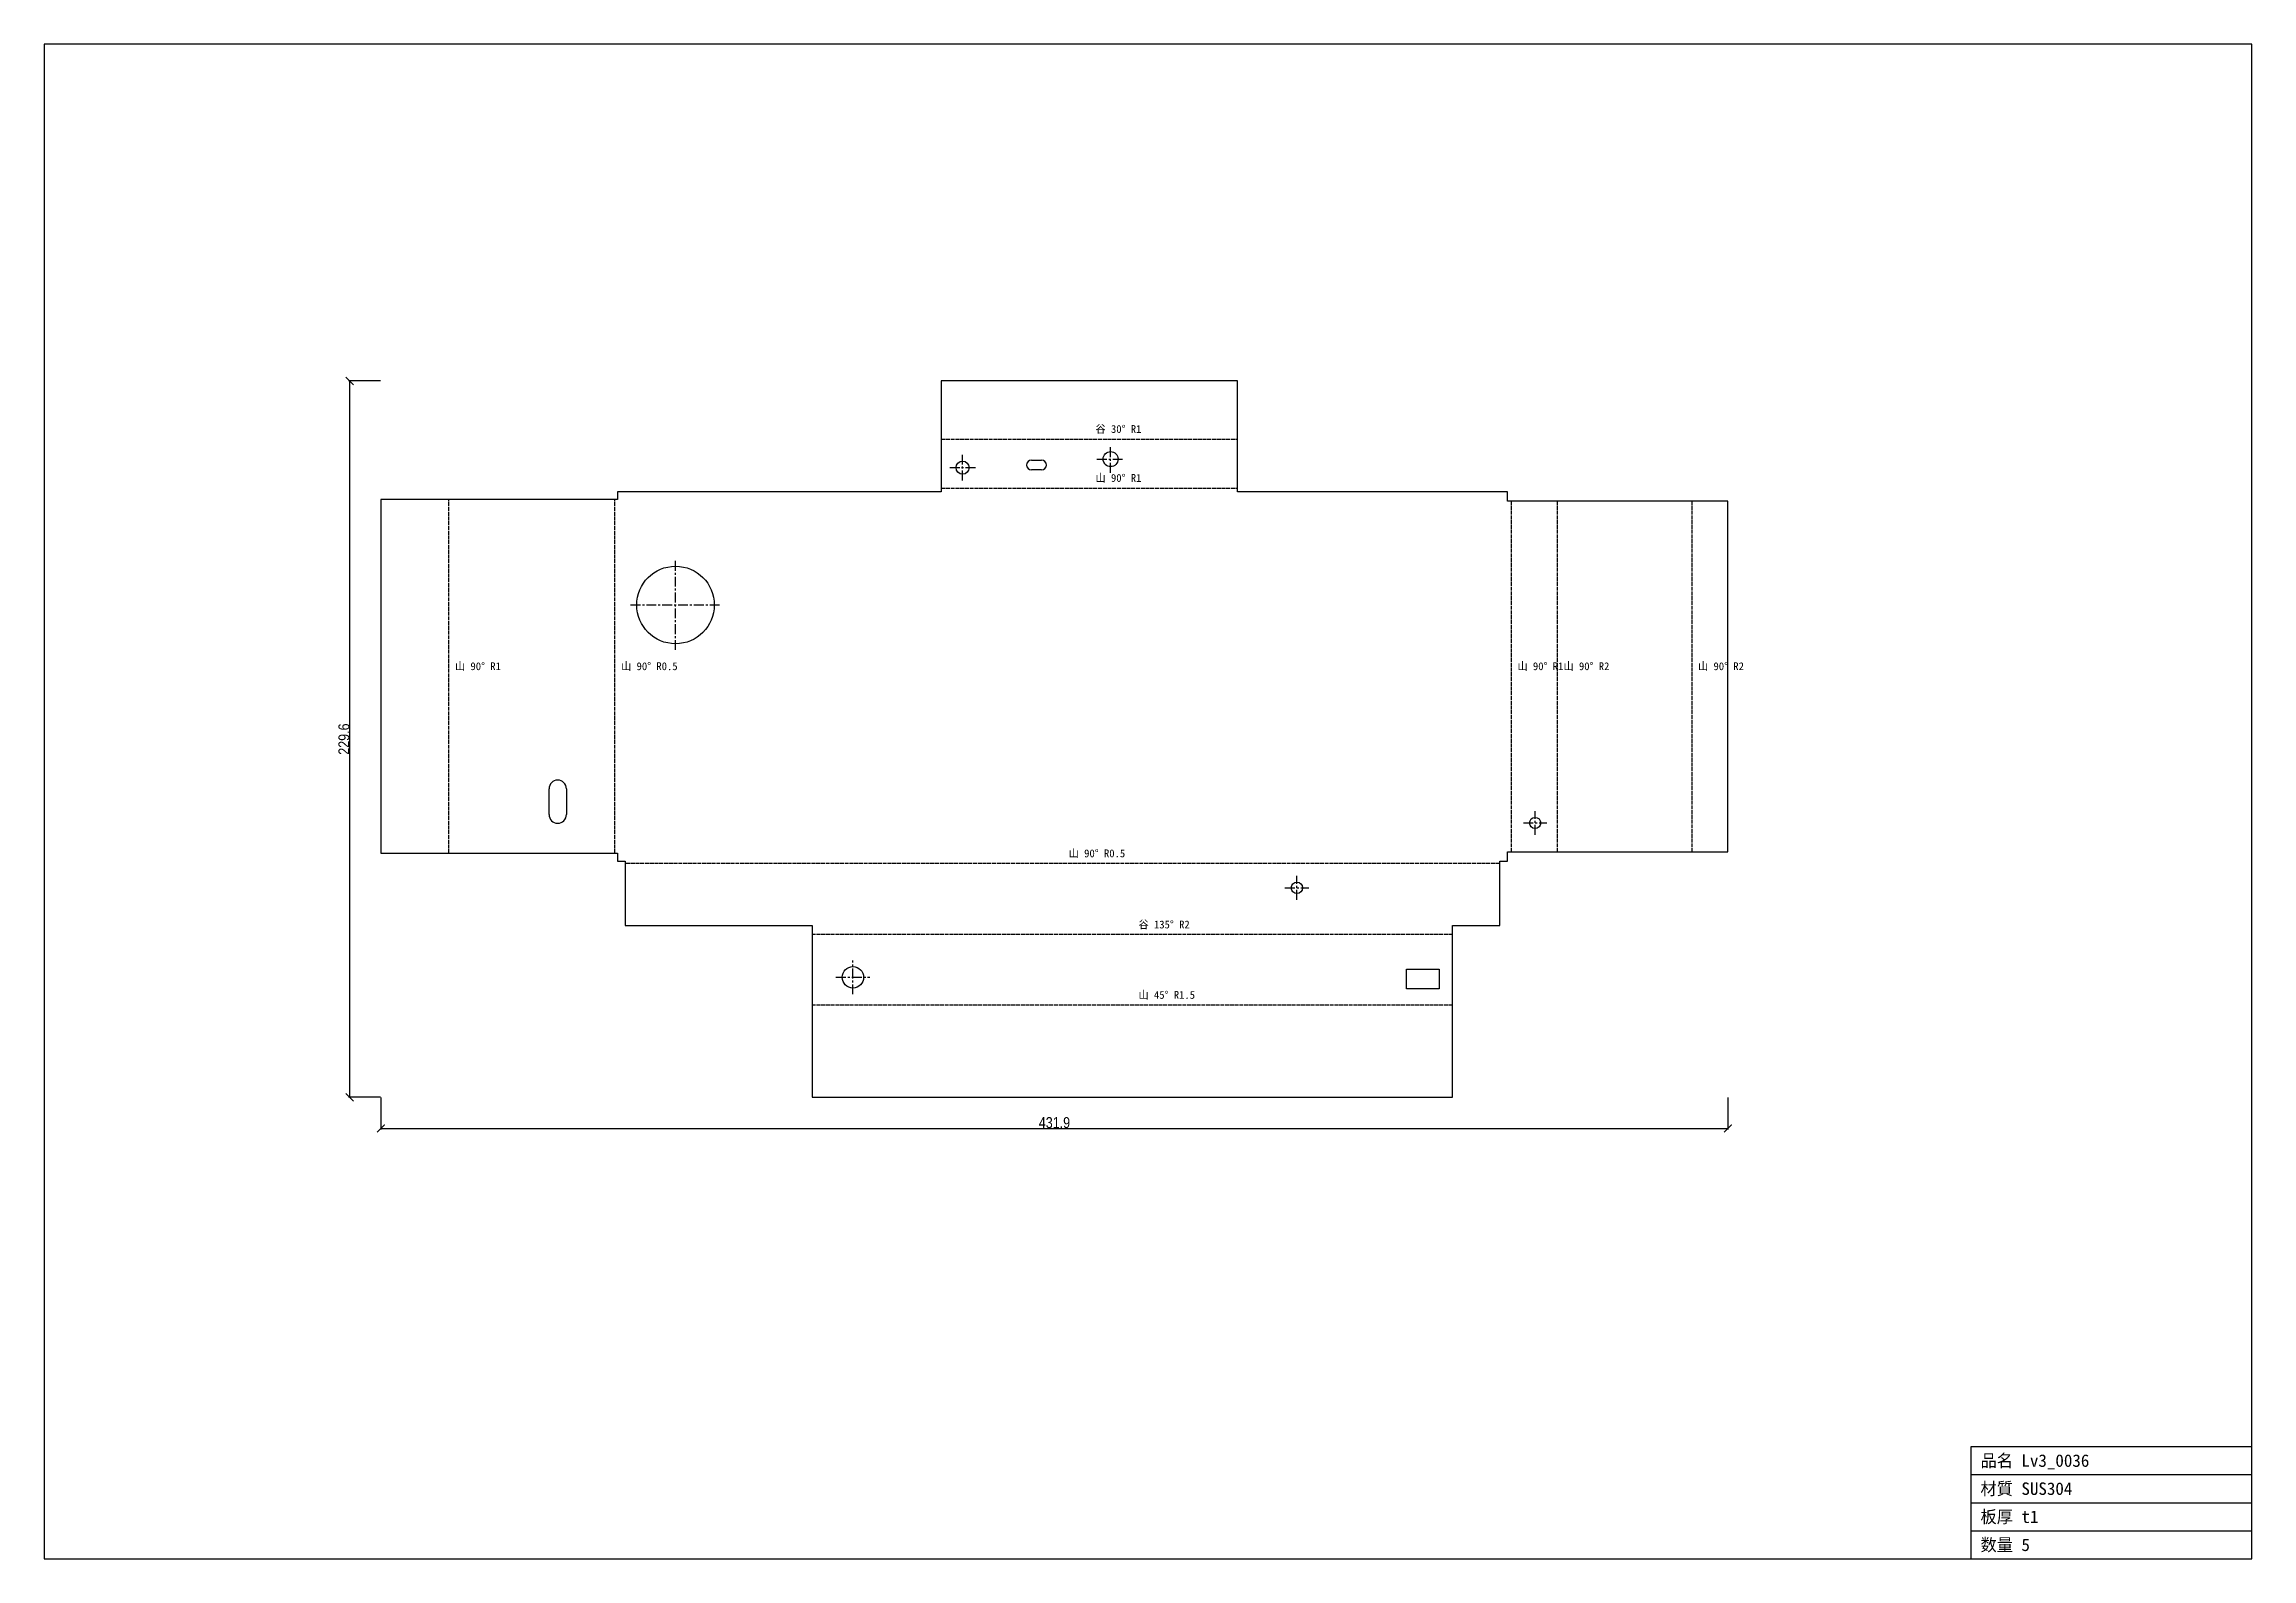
# Model space of a CAD drawing. Header units: millimetres. Extents: x -184 to 524, y -224 to 262.
import ezdxf

# ---------------------------------------------------------------- set-up
doc = ezdxf.new("R2010")
doc.units = ezdxf.units.MM
doc.linetypes.add('CENTER', pattern=[5.08, 3.175, -0.635, 0.635, -0.635])
doc.linetypes.add('DASHED', pattern=[1.524, 1.27, -0.254])
for name, color, linetype in [('BEND', 7, 'Continuous'), ('CENTER', 7, 'Continuous'), ('CUT', 7, 'Continuous'), ('DIM', 7, 'Continuous'), ('FRAME', 7, 'Continuous'), ('TEXT', 7, 'Continuous')]:
    doc.layers.add(name, color=color, linetype=linetype)
doc.styles.add('OpenSansCondensed-Light', font='OpenSansCondensed-Light.ttf')
doc.dimstyles.new('EZDXF', dxfattribs={"dimtxt": 0.25, "dimasz": 0.175, "dimexe": 0.375, "dimexo": 0.125, "dimgap": 0.1, "dimtad": 1, "dimlfac": 100, "dimzin": 12, "dimdsep": 46, "dimtxsty": 'OpenSansCondensed-Light', "dimblk": 'ARCHTICK', "dimcen": 2.5, "dimazin": 3, "dimtfac": 0.5, "dimtmove": 2, "dimatfit": 3})

# ---------------------------------------------------------------- blocks, each defined once
blk = doc.blocks.new('_ARCHTICK')
at = {"color": 0, "linetype": 'BYBLOCK', "const_width": 0.15}
blk.add_lwpolyline([(-0.5, -0.5), (0.5, 0.5)], dxfattribs=at)

msp = doc.modelspace()

# ---------------------------------------------------------------- linework, layer by layer
at = {"layer": 'BEND', "color": 1, "linetype": 'DASHED'}
for p, q in [((103.83, 135.26), (198.84, 135.26)), ((-54.05, 2.5), (-54.05, 115.89)), ((-0.79, 2.5), (-0.79, 115.89)), ((103.83, 119.57), (198.84, 119.57)), ((286.63, 115.39), (286.63, 3)), ((301.39, 115.39), (301.39, 3)), ((344.54, 115.39), (344.54, 3)), ((282.95, -0.79), (2.5, -0.79)), ((267.78, -23.6), (62.47, -23.6)), ((267.78, -46.17), (62.47, -46.17))]:
    msp.add_line(p, q, dxfattribs=at)
at = {"layer": 'CENTER', "color": 1, "linetype": 'CENTER'}
for p, q in [((110.69, 122.01), (110.69, 130.22)), ((153.75, 128.86), (162.57, 128.86)), ((158.16, 124.45), (158.16, 133.27)), ((106.59, 126.12), (114.8, 126.12)), ((18.65, 67.66), (18.65, 96.52)), ((4.22, 82.09), (33.08, 82.09)), ((294.3, 8.44), (294.3, 16)), ((290.52, 12.22), (298.08, 12.22)), ((217.9, -12.4), (217.9, -4.76)), ((214.08, -8.58), (221.72, -8.58)), ((75.53, -42.71), (75.53, -31.84)), ((70.1, -37.28), (80.97, -37.28))]:
    msp.add_line(p, q, dxfattribs=at)
at = {"layer": 'CUT'}
for p, q in [((198.84, 153.9), (103.83, 153.9)), ((103.83, 153.9), (103.83, 118.39)), ((198.84, 118.39), (198.84, 153.9)), ((132.79, 128.51), (136.01, 128.51)), ((136.01, 125.39), (132.79, 125.39)), ((0, 115.89), (-75.82, 115.89)), ((-75.82, 115.89), (-75.82, 2.5)), ((103.83, 118.39), (0, 118.39)), ((0, 118.39), (0, 115.89)), ((285.45, 118.39), (198.84, 118.39)), ((285.45, 115.39), (285.45, 118.39)), ((356.13, 115.39), (285.45, 115.39)), ((356.13, 3), (356.13, 115.39)), ((-21.92, 14.9), (-21.92, 23.14)), ((-16.34, 23.14), (-16.34, 14.9)), ((-75.82, 2.5), (0, 2.5)), ((0, 2.5), (0, 0)), ((0, 0), (2.5, 0)), ((2.5, 0), (2.5, -20.65)), ((282.95, -20.65), (282.95, 0)), ((282.95, 0), (285.45, 0)), ((285.45, 0), (285.45, 3)), ((285.45, 3), (356.13, 3)), ((2.5, -20.65), (62.47, -20.65)), ((62.47, -20.65), (62.47, -75.73)), ((267.78, -75.73), (267.78, -20.65)), ((267.78, -20.65), (282.95, -20.65)), ((253.03, -40.96), (253.03, -34.64)), ((253.03, -34.64), (263.57, -34.64)), ((263.57, -34.64), (263.57, -40.96)), ((263.57, -40.96), (253.03, -40.96)), ((62.47, -75.73), (267.78, -75.73))]:
    msp.add_line(p, q, dxfattribs=at)
for centre, radius in [((110.69, 126.12), 2.1), ((158.16, 128.86), 2.41), ((18.65, 82.09), 12.43), ((294.3, 12.22), 1.78), ((217.9, -8.58), 1.82), ((75.53, -37.28), 3.44)]:
    msp.add_circle(centre, radius, dxfattribs=at)
for centre, radius, start, end in [((132.79, 126.95), 1.56, 90, -90), ((136.01, 126.95), 1.56, -90, 90), ((-19.13, 23.14), 2.79, 0, 180), ((-19.13, 14.9), 2.79, 180, 0)]:
    msp.add_arc(centre, radius, start, end, dxfattribs=at)
at = {"layer": 'FRAME'}
for p, q in [((524.11, 261.89), (-183.81, 261.89)), ((-183.81, 261.89), (-183.81, -223.72)), ((524.11, -223.72), (524.11, 261.89)), ((434.11, -223.72), (434.11, -187.72)), ((434.11, -187.72), (524.11, -187.72)), ((434.11, -196.72), (524.11, -196.72)), ((434.11, -205.72), (524.11, -205.72)), ((434.11, -214.72), (524.11, -214.72)), ((-183.81, -223.72), (524.11, -223.72))]:
    msp.add_line(p, q, dxfattribs=at)

# ---------------------------------------------------------------- texts
at = {"layer": 'TEXT'}
for s, height, p in [('谷 30° R1', 2.5, (153.33, 137.26)), ('山 90° R1', 2.5, (153.33, 121.57)), ('山 90° R1', 2.5, (-52.05, 61.2)), ('山 90° R0.5', 2.5, (1.21, 61.2)), ('山 90° R1', 2.5, (288.63, 61.2)), ('山 90° R2', 2.5, (303.39, 61.2)), ('山 90° R2', 2.5, (346.54, 61.2)), ('山 90° R0.5', 2.5, (144.73, 1.21)), ('谷 135° R2', 2.5, (167.12, -21.6)), ('山 45° R1.5', 2.5, (167.12, -44.17)), ('品名 Lv3_0036', 4, (437.11, -194.22)), ('材質 SUS304', 4, (437.11, -203.22)), ('板厚 t1', 4, (437.11, -212.22)), ('数量 5', 4, (437.11, -221.22))]:
    msp.add_text(s, height=height, dxfattribs=at).set_placement(p)

# ---------------------------------------------------------------- dimensions: what is measured, and where the dimension line sits
at = {"layer": 'DIM'}
msp.add_linear_dim(base=(-85.82, -75.73), p1=(-75.82, -75.73), p2=(-75.82, 153.9), angle=90, dimstyle='EZDXF', override={"dimtxt": 3.5, "dimasz": 2.5, "dimdec": 1, "dimlfac": 1}, dxfattribs=at).render()
msp.add_linear_dim(base=(-75.8187, -85.7322), p1=(-75.8187, -75.7322), p2=(356.128, -75.7322), dimstyle='EZDXF', override={"dimtxt": 3.5, "dimasz": 2.5, "dimdec": 1, "dimlfac": 1}, dxfattribs=at).render()

doc.saveas('drawing.dxf')
